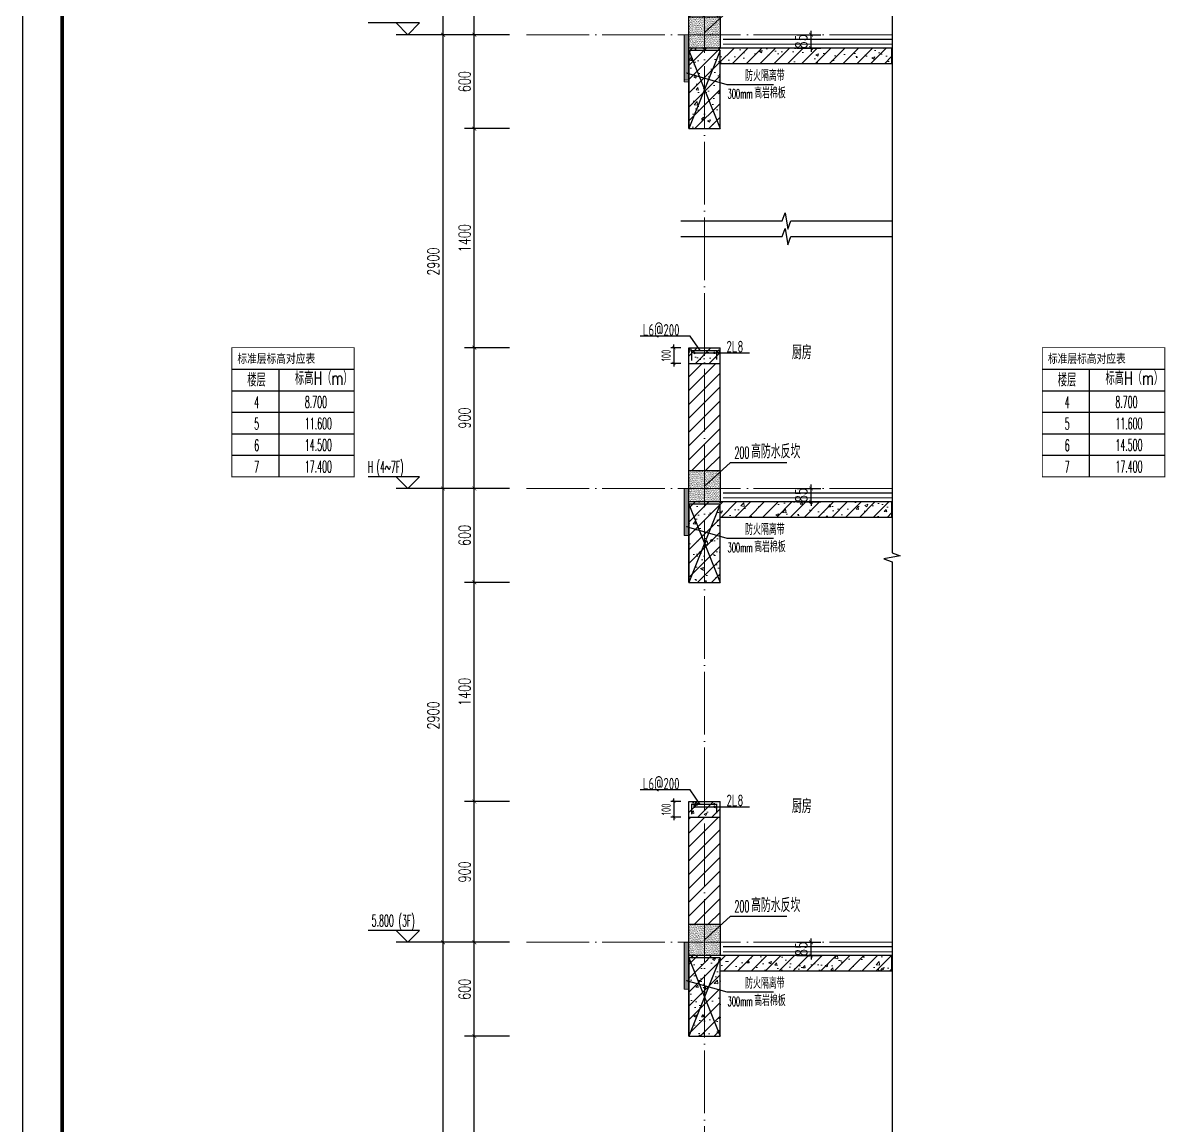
# Model space of a CAD drawing. Extents: x -668857 to 154266, y -275694 to 291306.
# Drawn here: x 90857 to 98199, y 150831 to 157874 of the extents above; entities that cross this region are included whole.
import ezdxf

# ---------------------------------------------------------------- set-up
doc = ezdxf.new("R2010")
doc.units = 0
doc.header["$LTSCALE"] = 1000
doc.linetypes.add('DOTE', pattern=[2.42, 2, -0.2, 0.02, -0.2])
doc.layers.get('0').update_dxf_attribs({"linetype": 'CONTINUOUS'})
doc.layers.get('DEFPOINTS').update_dxf_attribs({"linetype": 'CONTINUOUS'})
for name, color, linetype in [('C-Sheet-图框', 101, 'CONTINUOUS'), ('DIM', 2, 'CONTINUOUS'), ('DIM_ELEV', 3, 'CONTINUOUS'), ('DIM_IDEN', 67, 'CONTINUOUS'), ('DIM_SYMB', 3, 'CONTINUOUS'), ('PUB_DIM', 3, 'CONTINUOUS'), ('PUB_TEXT', 2, 'CONTINUOUS'), ('REIN', 6, 'CONTINUOUS'), ('S-大样-砼线', 7, 'CONTINUOUS'), ('S-引出线', 40, 'CONTINUOUS'), ('TEXT', 2, 'CONTINUOUS'), ('WALL', 5, 'CONTINUOUS'), ('yichutu', 7, 'CONTINUOUS'), ('看线', 251, 'CONTINUOUS'), ('立面-看线', 251, 'CONTINUOUS')]:
    doc.layers.add(name, color=color, linetype=linetype)
for name, color, linetype, lineweight in [('DOTE', 19, 'DOTE', 9), ('PUB_HATCH', 8, 'CONTINUOUS', 9), ('内粉刷', 37, 'CONTINUOUS', 9), ('图框', 9, 'CONTINUOUS', 18)]:
    doc.layers.add(name, color=color, linetype=linetype, lineweight=lineweight)
doc.styles.add('_TCH_DIM', font='SIMPLEX.shx', dxfattribs={"width": 0.7, "bigfont": 'GBCBIG.shx'})
doc.styles.add('_TCH_DIM_T3', font='SIMPLEX', dxfattribs={"width": 0.705882, "bigfont": 'GBCBIG'})
doc.styles.add('DIM_FONT_T3', font='SIMPLEX', dxfattribs={"width": 0.705882, "bigfont": 'GBCBIG'})
doc.styles.add('TSSD_DIMENSION', font='Tssdeng.shx', dxfattribs={"width": 0.7, "bigfont": 'tssdchn.shx'})
doc.styles.add('w', font='tssdeng.shx', dxfattribs={"width": 0.8, "bigfont": 'tssdchn.shx'})
doc.styles.add('宋体', font='', dxfattribs={"height": 50})
doc.styles.get('宋体').set_extended_font_data('SimSun')
doc.dimstyles.new('_TCH_ARCH&&25', dxfattribs={"dimtxt": 74.375, "dimasz": 25, "dimexe": 62.5, "dimexo": 75, "dimgap": 25, "dimtad": 1, "dimdec": 0, "dimzin": 0, "dimdsep": 46, "dimtxsty": '_TCH_DIM_T3', "dimblk": 'ARCHTICK', "dimcen": 0.09, "dimclrt": 7, "dimazin": 0, "dimtfac": 1, "dimtdec": 0, "dimtix": 1, "dimtmove": 2, "dimatfit": 3, "dimldrblk": 'ARCHTICK', "dimfxl": 0, "dimtolj": 1, "dimtzin": 0, "dimarcsym": 0})
doc.dimstyles.new('TSSD_20_20', dxfattribs={"dimtxt": 60, "dimasz": 20, "dimexe": 20, "dimexo": 50, "dimgap": 20, "dimtad": 1, "dimdec": 0, "dimzin": 0, "dimdsep": 46, "dimtxsty": 'TSSD_DIMENSION', "dimblk": 'ARCHTICK', "dimblk1": 'ARCHTICK', "dimblk2": 'ARCHTICK', "dimcen": 0, "dimdle": 20, "dimclrt": 7, "dimadec": 0, "dimazin": 0, "dimtfac": 1, "dimtdec": 0, "dimtix": 1, "dimtmove": 2, "dimatfit": 3, "dimfxl": 0, "dimtolj": 1, "dimtzin": 0, "dimarcsym": 0})
pattern_1 = [(45, (0, 0), (-44.194174, 44.194174), []), (50, (0, 0), (179.315046, -15.688034), [18.75, -206.25]), (355, (0, 0), (-34.687833, 188.048033), [15, -165]), (100.4514, (14.94, -1.3), (144.627345, 172.359886), [15.935047, -175.285528]), (46.1842, (0, 50), (266.81026, -41.379754), [28.125, -309.375]), (96.6356, (22.23, 46.55), (233.665676, 243.52947), [23.90257, -262.92825]), (351.1842, (0, 50), (233.66549, 243.52965), [22.5, -247.5]), (21, (25, 37.5), (149.226763, -100.654723), [18.75, -206.25]), (326, (25, 37.5), (60.828833, 181.28751), [15, -165]), (71.4514, (37.44, 29.11), (210.055657, 80.632624), [15.935047, -175.285528]), (37.5, (0, 0), (3.039964, 83.2234635), [0, -163, 0, -167.5, 0, -165.625]), (7.5, (0, 0), (65.767384, 98.602928), [0, -95.5, 0, -159.25, 0, -63.125]), (327.5, (-55.75, 0), (133.455609, -5.638718), [0, -62.5, 0, -195, 0, -258.75]), (317.5, (-80.75, 0), (145.796542, 25.026246), [0, -81.25, 0, -129.5, 0, -183.75])]

# ---------------------------------------------------------------- blocks, each defined once
blk = doc.blocks.new('GFDDDDRG')
at = {"layer": '图框'}
blk.add_lwpolyline([(923310, -107437), (923310, -159999), (893610, -159999), (893610, -107437)], close=True, dxfattribs=at)
blk.add_lwpolyline([(923310, -107437), (923310, -159999), (893610, -159999), (893610, -107437)], close=True, dxfattribs=at)
at = {"layer": '图框', "const_width": 50}
blk.add_lwpolyline([(894110, -159499), (922810, -159499), (922810, -108687), (894110, -108687)], close=True, dxfattribs=at)
blk = doc.blocks.new('yct-1051-594-26275-14850-25-1002.0')
at = {"layer": 'yichutu', "color": 7}
blk.add_lwpolyline([(0, 0), (0, 14850), (26275, 14850), (26275, 0)], close=True, dxfattribs=at)
blk = doc.blocks.new('_ArchTick')
at = {"color": 0, "linetype": 'ByBlock', "const_width": 0.15}
blk.add_lwpolyline([(-0.5, -0.5), (0.5, 0.5)], dxfattribs=at)
blk = doc.blocks.new('*D2228')
at = {"layer": 'DEFPOINTS', "color": 0}
for p in [(950479.7, -117286.1), (950645.6, -117286.1), (950479.7, -117371.1)]:
    blk.add_point(p, dxfattribs=at)
at = {"layer": 'PUB_DIM', "color": 0, "lineweight": -2}
for p, q in [((950554.7, -117286.1), (950708.1, -117286.1)), ((950645.6, -117286.1), (950645.6, -117261.1)), ((950645.6, -117371.1), (950645.6, -117286.1)), ((950554.7, -117371.1), (950708.1, -117371.1)), ((950645.6, -117371.1), (950645.6, -117396.1))]:
    blk.add_line(p, q, dxfattribs=at)
at = {"layer": 'PUB_DIM', "color": 0, "lineweight": -2, "xscale": 25, "yscale": 25, "zscale": 25}
for p, rotation in [((950645.6, -117286.1), 270), ((950645.6, -117371.1), 90)]:
    blk.add_blockref('_ArchTick', p, dxfattribs=dict(at, rotation=rotation))
at = {"layer": 'PUB_DIM', "color": 7, "insert": (950583.4, -117328.6), "char_height": 74.38, "attachment_point": 5, "rotation": 90, "style": '_TCH_DIM_T3'}
blk.add_mtext('\\A1;85', dxfattribs=at)
blk = doc.blocks.new('VDVDXAXFSFFX')
at = {"layer": 'PUB_HATCH'}
h = blk.add_hatch(dxfattribs=at)
h.set_pattern_fill('DOTS', color=251, scale=2, style=0)
h.set_pattern_definition([(0, (924712.4965, -148185.593), (1.5875, 3.175), [0, -3.175])])
h.paths.add_polyline_path([(924682.5, -148185.6), (924712.5, -148185.6), (924712.5, -147935.6), (924712.5, -147885.6), (924712.5, -147885.6), (924712.5, -147885.6), (924682.5, -147885.6)])
at = {"layer": 'DIM_IDEN', "color": 5}
for p, q in [((924695.5, -148129.3), (924955.6, -148202.9)), ((924955.6, -148202.9), (925253.4, -148202.9))]:
    blk.add_line(p, q, dxfattribs=at)
at = {"layer": 'PUB_HATCH', "color": 5}
blk.add_lwpolyline([(924712.5, -147885.6), (924682.5, -147885.6), (924682.5, -148185.6), (924712.5, -148185.6)], close=True, dxfattribs=at)
at = {"layer": 'PUB_TEXT', "style": 'DIM_FONT_T3', "width": 0.705882}
blk.add_text('防火隔离带', height=71.49, dxfattribs=at).set_placement((925072.6, -148181.9))
at = {"layer": 'PUB_TEXT', "color": 5, "style": 'DIM_FONT_T3'}
for s, height, width, p in [('高岩棉板', 71.49, 0.705882, (925129.8, -148292.9)), ('300mm', 59.5, 0.49827, (924960.4, -148292.9))]:
    blk.add_text(s, height=height, dxfattribs=dict(at, width=width)).set_placement(p)
blk = doc.blocks.new('*D2777')
at = {"layer": 'DEFPOINTS', "color": 0}
for p in [(93740.9, 151399), (94040.9, 151399), (94040.9, 149999)]:
    blk.add_point(p, dxfattribs=at)
at = {"layer": 'PUB_DIM', "color": 0, "lineweight": -2}
for p, q in [((93965.9, 151399), (93678.4, 151399)), ((93740.9, 149999), (93740.9, 151399)), ((93965.9, 149999), (93678.4, 149999))]:
    blk.add_line(p, q, dxfattribs=at)
at = {"layer": 'PUB_DIM', "color": 0, "lineweight": -2, "xscale": 25, "yscale": 25, "zscale": 25}
for p, rotation in [((93740.9, 151399), 90), ((93740.9, 149999), 270)]:
    blk.add_blockref('_ArchTick', p, dxfattribs=dict(at, rotation=rotation))
at = {"layer": 'PUB_DIM', "color": 7, "insert": (93678.7, 150699), "char_height": 74.38, "attachment_point": 5, "rotation": 90, "style": '_TCH_DIM_T3'}
blk.add_mtext('\\A1;1400', dxfattribs=at)
blk = doc.blocks.new('*D2778')
at = {"layer": 'DEFPOINTS', "color": 0}
for p in [(93740.9, 151999), (94040.9, 151999), (94040.9, 151399)]:
    blk.add_point(p, dxfattribs=at)
at = {"layer": 'PUB_DIM', "color": 0, "lineweight": -2}
for p, q in [((93965.9, 151999), (93678.4, 151999)), ((93740.9, 151399), (93740.9, 151999)), ((93965.9, 151399), (93678.4, 151399))]:
    blk.add_line(p, q, dxfattribs=at)
at = {"layer": 'PUB_DIM', "color": 0, "lineweight": -2, "xscale": 25, "yscale": 25, "zscale": 25}
for p, rotation in [((93740.9, 151999), 90), ((93740.9, 151399), 270)]:
    blk.add_blockref('_ArchTick', p, dxfattribs=dict(at, rotation=rotation))
at = {"layer": 'PUB_DIM', "color": 7, "insert": (93678.7, 151699), "char_height": 74.38, "attachment_point": 5, "rotation": 90, "style": '_TCH_DIM_T3'}
blk.add_mtext('\\A1;600', dxfattribs=at)
blk = doc.blocks.new('*D2779')
at = {"layer": 'DEFPOINTS', "color": 0}
for p in [(93740.9, 152899), (94040.9, 152899), (94040.9, 151999)]:
    blk.add_point(p, dxfattribs=at)
at = {"layer": 'PUB_DIM', "color": 0, "lineweight": -2}
for p, q in [((93965.9, 152899), (93678.4, 152899)), ((93740.9, 151999), (93740.9, 152899)), ((93965.9, 151999), (93678.4, 151999))]:
    blk.add_line(p, q, dxfattribs=at)
at = {"layer": 'PUB_DIM', "color": 0, "lineweight": -2, "xscale": 25, "yscale": 25, "zscale": 25}
for p, rotation in [((93740.9, 152899), 90), ((93740.9, 151999), 270)]:
    blk.add_blockref('_ArchTick', p, dxfattribs=dict(at, rotation=rotation))
at = {"layer": 'PUB_DIM', "color": 7, "insert": (93678.7, 152449), "char_height": 74.38, "attachment_point": 5, "rotation": 90, "style": '_TCH_DIM_T3'}
blk.add_mtext('\\A1;900', dxfattribs=at)
blk = doc.blocks.new('*D2780')
at = {"layer": 'DEFPOINTS', "color": 0}
for p in [(93740.9, 154299), (94040.9, 154299), (94040.9, 152899)]:
    blk.add_point(p, dxfattribs=at)
at = {"layer": 'PUB_DIM', "color": 0, "lineweight": -2}
for p, q in [((93965.9, 154299), (93678.4, 154299)), ((93740.9, 152899), (93740.9, 154299)), ((93965.9, 152899), (93678.4, 152899))]:
    blk.add_line(p, q, dxfattribs=at)
at = {"layer": 'PUB_DIM', "color": 0, "lineweight": -2, "xscale": 25, "yscale": 25, "zscale": 25}
for p, rotation in [((93740.9, 154299), 90), ((93740.9, 152899), 270)]:
    blk.add_blockref('_ArchTick', p, dxfattribs=dict(at, rotation=rotation))
at = {"layer": 'PUB_DIM', "color": 7, "insert": (93678.7, 153599), "char_height": 74.38, "attachment_point": 5, "rotation": 90, "style": '_TCH_DIM_T3'}
blk.add_mtext('\\A1;1400', dxfattribs=at)
blk = doc.blocks.new('*D2781')
at = {"layer": 'DEFPOINTS', "color": 0}
for p in [(93740.9, 154899), (94040.9, 154899), (94040.9, 154299)]:
    blk.add_point(p, dxfattribs=at)
at = {"layer": 'PUB_DIM', "color": 0, "lineweight": -2}
for p, q in [((93965.9, 154899), (93678.4, 154899)), ((93740.9, 154299), (93740.9, 154899)), ((93965.9, 154299), (93678.4, 154299))]:
    blk.add_line(p, q, dxfattribs=at)
at = {"layer": 'PUB_DIM', "color": 0, "lineweight": -2, "xscale": 25, "yscale": 25, "zscale": 25}
for p, rotation in [((93740.9, 154899), 90), ((93740.9, 154299), 270)]:
    blk.add_blockref('_ArchTick', p, dxfattribs=dict(at, rotation=rotation))
at = {"layer": 'PUB_DIM', "color": 7, "insert": (93678.7, 154599), "char_height": 74.38, "attachment_point": 5, "rotation": 90, "style": '_TCH_DIM_T3'}
blk.add_mtext('\\A1;600', dxfattribs=at)
blk = doc.blocks.new('*D2782')
at = {"layer": 'DEFPOINTS', "color": 0}
for p in [(93740.9, 155799), (94040.9, 155799), (94040.9, 154899)]:
    blk.add_point(p, dxfattribs=at)
at = {"layer": 'PUB_DIM', "color": 0, "lineweight": -2}
for p, q in [((93965.9, 155799), (93678.4, 155799)), ((93740.9, 154899), (93740.9, 155799)), ((93965.9, 154899), (93678.4, 154899))]:
    blk.add_line(p, q, dxfattribs=at)
at = {"layer": 'PUB_DIM', "color": 0, "lineweight": -2, "xscale": 25, "yscale": 25, "zscale": 25}
for p, rotation in [((93740.9, 155799), 90), ((93740.9, 154899), 270)]:
    blk.add_blockref('_ArchTick', p, dxfattribs=dict(at, rotation=rotation))
at = {"layer": 'PUB_DIM', "color": 7, "insert": (93678.7, 155349), "char_height": 74.38, "attachment_point": 5, "rotation": 90, "style": '_TCH_DIM_T3'}
blk.add_mtext('\\A1;900', dxfattribs=at)
blk = doc.blocks.new('*D2783')
at = {"layer": 'DEFPOINTS', "color": 0}
for p in [(93740.9, 157199), (94040.9, 157199), (94040.9, 155799)]:
    blk.add_point(p, dxfattribs=at)
at = {"layer": 'PUB_DIM', "color": 0, "lineweight": -2}
for p, q in [((93965.9, 157199), (93678.4, 157199)), ((93740.9, 155799), (93740.9, 157199)), ((93965.9, 155799), (93678.4, 155799))]:
    blk.add_line(p, q, dxfattribs=at)
at = {"layer": 'PUB_DIM', "color": 0, "lineweight": -2, "xscale": 25, "yscale": 25, "zscale": 25}
for p, rotation in [((93740.9, 157199), 90), ((93740.9, 155799), 270)]:
    blk.add_blockref('_ArchTick', p, dxfattribs=dict(at, rotation=rotation))
at = {"layer": 'PUB_DIM', "color": 7, "insert": (93678.7, 156499), "char_height": 74.38, "attachment_point": 5, "rotation": 90, "style": '_TCH_DIM_T3'}
blk.add_mtext('\\A1;1400', dxfattribs=at)
blk = doc.blocks.new('*D2784')
at = {"layer": 'DEFPOINTS', "color": 0}
for p in [(93740.9, 157799), (94040.9, 157799), (94040.9, 157199)]:
    blk.add_point(p, dxfattribs=at)
at = {"layer": 'PUB_DIM', "color": 0, "lineweight": -2}
for p, q in [((93965.9, 157799), (93678.4, 157799)), ((93740.9, 157199), (93740.9, 157799)), ((93965.9, 157199), (93678.4, 157199))]:
    blk.add_line(p, q, dxfattribs=at)
at = {"layer": 'PUB_DIM', "color": 0, "lineweight": -2, "xscale": 25, "yscale": 25, "zscale": 25}
for p, rotation in [((93740.9, 157799), 90), ((93740.9, 157199), 270)]:
    blk.add_blockref('_ArchTick', p, dxfattribs=dict(at, rotation=rotation))
at = {"layer": 'PUB_DIM', "color": 7, "insert": (93678.7, 157499), "char_height": 74.38, "attachment_point": 5, "rotation": 90, "style": '_TCH_DIM_T3'}
blk.add_mtext('\\A1;600', dxfattribs=at)
blk = doc.blocks.new('*D2785')
at = {"layer": 'DEFPOINTS', "color": 0}
for p in [(93740.9, 158699), (94040.9, 158699), (94040.9, 157799)]:
    blk.add_point(p, dxfattribs=at)
at = {"layer": 'PUB_DIM', "color": 0, "lineweight": -2}
for p, q in [((93965.9, 158699), (93678.4, 158699)), ((93740.9, 157799), (93740.9, 158699)), ((93965.9, 157799), (93678.4, 157799))]:
    blk.add_line(p, q, dxfattribs=at)
at = {"layer": 'PUB_DIM', "color": 0, "lineweight": -2, "xscale": 25, "yscale": 25, "zscale": 25}
for p, rotation in [((93740.9, 158699), 90), ((93740.9, 157799), 270)]:
    blk.add_blockref('_ArchTick', p, dxfattribs=dict(at, rotation=rotation))
at = {"layer": 'PUB_DIM', "color": 7, "insert": (93678.7, 158249), "char_height": 74.38, "attachment_point": 5, "rotation": 90, "style": '_TCH_DIM_T3'}
blk.add_mtext('\\A1;900', dxfattribs=at)
blk = doc.blocks.new('*D2794')
at = {"layer": 'DEFPOINTS', "color": 0}
for p in [(93540.9, 151999), (94040.9, 151999), (94040.9, 149099)]:
    blk.add_point(p, dxfattribs=at)
at = {"layer": 'PUB_DIM', "color": 0, "lineweight": -2}
for p, q in [((93965.9, 151999), (93478.4, 151999)), ((93540.9, 149099), (93540.9, 151999)), ((93965.9, 149099), (93478.4, 149099))]:
    blk.add_line(p, q, dxfattribs=at)
at = {"layer": 'PUB_DIM', "color": 0, "lineweight": -2, "xscale": 25, "yscale": 25, "zscale": 25}
for p, rotation in [((93540.9, 151999), 90), ((93540.9, 149099), 270)]:
    blk.add_blockref('_ArchTick', p, dxfattribs=dict(at, rotation=rotation))
at = {"layer": 'PUB_DIM', "color": 7, "insert": (93478.7, 150549), "char_height": 74.38, "attachment_point": 5, "rotation": 90, "style": '_TCH_DIM_T3'}
blk.add_mtext('\\A1;2900', dxfattribs=at)
blk = doc.blocks.new('*D2795')
at = {"layer": 'DEFPOINTS', "color": 0}
for p in [(93540.9, 154899), (94040.9, 154899), (94040.9, 151999)]:
    blk.add_point(p, dxfattribs=at)
at = {"layer": 'PUB_DIM', "color": 0, "lineweight": -2}
for p, q in [((93965.9, 154899), (93478.4, 154899)), ((93540.9, 151999), (93540.9, 154899)), ((93965.9, 151999), (93478.4, 151999))]:
    blk.add_line(p, q, dxfattribs=at)
at = {"layer": 'PUB_DIM', "color": 0, "lineweight": -2, "xscale": 25, "yscale": 25, "zscale": 25}
for p, rotation in [((93540.9, 154899), 90), ((93540.9, 151999), 270)]:
    blk.add_blockref('_ArchTick', p, dxfattribs=dict(at, rotation=rotation))
at = {"layer": 'PUB_DIM', "color": 7, "insert": (93478.7, 153449), "char_height": 74.38, "attachment_point": 5, "rotation": 90, "style": '_TCH_DIM_T3'}
blk.add_mtext('\\A1;2900', dxfattribs=at)
blk = doc.blocks.new('*D2796')
at = {"layer": 'DEFPOINTS', "color": 0}
for p in [(93540.9, 157799), (94040.9, 157799), (94040.9, 154899)]:
    blk.add_point(p, dxfattribs=at)
at = {"layer": 'PUB_DIM', "color": 0, "lineweight": -2}
for p, q in [((93965.9, 157799), (93478.4, 157799)), ((93540.9, 154899), (93540.9, 157799)), ((93965.9, 154899), (93478.4, 154899))]:
    blk.add_line(p, q, dxfattribs=at)
at = {"layer": 'PUB_DIM', "color": 0, "lineweight": -2, "xscale": 25, "yscale": 25, "zscale": 25}
for p, rotation in [((93540.9, 157799), 90), ((93540.9, 154899), 270)]:
    blk.add_blockref('_ArchTick', p, dxfattribs=dict(at, rotation=rotation))
at = {"layer": 'PUB_DIM', "color": 7, "insert": (93478.7, 156349), "char_height": 74.38, "attachment_point": 5, "rotation": 90, "style": '_TCH_DIM_T3'}
blk.add_mtext('\\A1;2900', dxfattribs=at)
blk = doc.blocks.new('*D2797')
at = {"layer": 'DEFPOINTS', "color": 0}
for p in [(93540.9, 160699), (94040.9, 160699), (94040.9, 157799)]:
    blk.add_point(p, dxfattribs=at)
at = {"layer": 'PUB_DIM', "color": 0, "lineweight": -2}
for p, q in [((93965.9, 160699), (93478.4, 160699)), ((93540.9, 157799), (93540.9, 160699)), ((93965.9, 157799), (93478.4, 157799))]:
    blk.add_line(p, q, dxfattribs=at)
at = {"layer": 'PUB_DIM', "color": 0, "lineweight": -2, "xscale": 25, "yscale": 25, "zscale": 25}
for p, rotation in [((93540.9, 160699), 90), ((93540.9, 157799), 270)]:
    blk.add_blockref('_ArchTick', p, dxfattribs=dict(at, rotation=rotation))
at = {"layer": 'PUB_DIM', "color": 7, "insert": (93478.7, 159249), "char_height": 74.38, "attachment_point": 5, "rotation": 90, "style": '_TCH_DIM_T3'}
blk.add_mtext('\\A1;2900', dxfattribs=at)
blk = doc.blocks.new('20210809.03331612')
at = {"layer": 'REIN', "const_width": 9}
blk.add_lwpolyline([(87484.2, 67998.8), (87484.2, 68062.6), (87644.1, 68062.6), (87644.1, 68004.6)], dxfattribs=at)
at = {"layer": 'REIN', "const_width": 8}
for points in [[(87497.7, 68047.5, 1), (87505.7, 68047.5, 1)], [(87625.1, 68047.5, 1), (87633.1, 68047.5, 1)]]:
    blk.add_lwpolyline(points, format="xyb", close=True, dxfattribs=at)
at = {"layer": 'S-大样-砼线'}
for p, q in [((87465.2, 67080.9), (87665.2, 66580.9)), ((87665.2, 67080.9), (87465.2, 66580.9))]:
    blk.add_line(p, q, dxfattribs=at)
blk.add_lwpolyline([(87665.2, 67080.9), (87465.2, 67080.9), (87465.2, 66580.9), (87665.2, 66580.9)], close=True, dxfattribs=at)
at = {"layer": 'S-引出线'}
for p, q in [((87474.6, 68154.8), (87154.5, 68154.8)), ((87538.8, 68062.6), (87474.6, 68154.8)), ((87501.7, 68047.5), (87853.3, 68047.5))]:
    blk.add_line(p, q, dxfattribs=at)
at = {"layer": 'TEXT', "style": 'w', "width": 0.7}
for s, p in [('L6@200', (87171.5, 68157)), ('2L8', (87706.2, 68049.9))]:
    blk.add_text(s, height=75, rotation=0, dxfattribs=at).set_placement(p)
blk = doc.blocks.new('*D3416')
at = {"layer": 'DEFPOINTS', "color": 0}
for p in [(95111.1, 155799), (95016.4, 155699), (95111.1, 155699)]:
    blk.add_point(p, dxfattribs=at)
at = {"layer": 'DIM', "color": 0, "lineweight": -2}
for p, q in [((95061.1, 155799), (94996.4, 155799)), ((95016.4, 155799), (95016.4, 155819)), ((95016.4, 155799), (95016.4, 155699)), ((95061.1, 155699), (94996.4, 155699)), ((95016.4, 155699), (95016.4, 155679))]:
    blk.add_line(p, q, dxfattribs=at)
at = {"layer": 'DIM', "color": 0, "lineweight": -2, "xscale": 20, "yscale": 20, "zscale": 20}
for p, rotation in [((95016.4, 155799), 270), ((95016.4, 155699), 90)]:
    blk.add_blockref('_ArchTick', p, dxfattribs=dict(at, rotation=rotation))
at = {"layer": 'DIM', "color": 7, "insert": (94966.4, 155749), "char_height": 60, "attachment_point": 5, "rotation": 90, "style": 'TSSD_DIMENSION'}
blk.add_mtext('\\A1;100', dxfattribs=at)
blk = doc.blocks.new('*D3417')
at = {"layer": 'DEFPOINTS', "color": 0}
for p in [(95111.1, 152899), (95016.4, 152799), (95111.1, 152799)]:
    blk.add_point(p, dxfattribs=at)
at = {"layer": 'DIM', "color": 0, "lineweight": -2}
for p, q in [((95061.1, 152899), (94996.4, 152899)), ((95016.4, 152899), (95016.4, 152919)), ((95016.4, 152899), (95016.4, 152799)), ((95061.1, 152799), (94996.4, 152799)), ((95016.4, 152799), (95016.4, 152779))]:
    blk.add_line(p, q, dxfattribs=at)
at = {"layer": 'DIM', "color": 0, "lineweight": -2, "xscale": 20, "yscale": 20, "zscale": 20}
for p, rotation in [((95016.4, 152899), 270), ((95016.4, 152799), 90)]:
    blk.add_blockref('_ArchTick', p, dxfattribs=dict(at, rotation=rotation))
at = {"layer": 'DIM', "color": 7, "insert": (94966.4, 152849), "char_height": 60, "attachment_point": 5, "rotation": 90, "style": 'TSSD_DIMENSION'}
blk.add_mtext('\\A1;100', dxfattribs=at)
blk = doc.blocks.new('GDGDGRDDSF')
at = {"layer": 'PUB_HATCH'}
h = blk.add_hatch(dxfattribs=at)
h.set_pattern_fill('钢筋混凝土', color=256, scale=25, style=0)
h.set_pattern_definition(pattern_1)
h.paths.add_polyline_path([(950064.5, -116486.1), (950064.5, -116386.1), (949864.5, -116386.1), (949864.5, -116486.1)])
h = blk.add_hatch(dxfattribs=at)
h.set_pattern_fill('普通砖', color=256, scale=25, style=0)
h.set_pattern_definition([(45, (0, 44.88), (-44.1941915, 44.1941915), [])])
h.paths.add_polyline_path([(950064.5, -117171.1), (950064.5, -116486.1), (949864.5, -116486.1), (949864.5, -117171.1)])
h = blk.add_hatch(dxfattribs=at)
h.set_pattern_fill('钢筋混凝土', color=256, scale=25, style=0)
h.set_pattern_definition(pattern_1)
h.paths.add_polyline_path([(951163, -117371.1), (949864.5, -117371.1), (950064.5, -117471.1), (951163, -117471.1)])
h = blk.add_hatch(dxfattribs=at)
h.set_pattern_fill('钢筋混凝土', color=256, scale=25, style=0)
h.set_pattern_definition(pattern_1)
h.paths.add_polyline_path([(950064.5, -117886.1), (950064.5, -117471.1), (949864.5, -117371.1), (949864.5, -117886.1)])
at = {"layer": '立面-看线'}
h = blk.add_hatch(dxfattribs=at)
h.set_pattern_fill('碎沙', color=256, scale=4)
h.set_pattern_definition([(37.5, (148811.253, -502733.035), (-0.32000626, 9.78826475), [0, -7.7216, 0, -8.636, 0, -8.255]), (7.5, (148811.253, -502733.035), (8.99046566, 14.33650201), [0, -4.1656, 0, -6.9596, 0, -2.667]), (327.5, (148805.004, -502733.035), (15.819847405, 0.02874369), [0, -2.54, 0, -9.144, 0, -11.938]), (317.5, (148805.004, -502733.035), (15.27112905, 4.45858647), [0, -1.27, 0, -5.9944, 0, -6.858])])
h.paths.add_polyline_path([(949864.5, -117371.1), (950064.5, -117371.1), (950064.5, -117171.1), (949864.5, -117171.1)])
at = {"layer": 'DIM_IDEN'}
for p, q in [((949964.5, -117271.1), (950131.3, -117119.6)), ((950131.3, -117119.6), (950491.5, -117119.6))]:
    blk.add_line(p, q, dxfattribs=at)
at = {"layer": 'WALL'}
for p, q in [((949864.5, -116486.1), (949864.5, -116386.1)), ((949864.5, -116386.1), (950064.5, -116386.1)), ((950064.5, -116486.1), (950064.5, -116386.1)), ((949864.5, -116486.1), (950064.5, -116486.1)), ((949864.5, -117171.1), (949864.5, -116486.1)), ((950064.5, -117171.1), (950064.5, -116486.1)), ((949864.5, -117171.1), (950064.5, -117171.1)), ((951163, -117371.1), (949864.5, -117371.1)), ((949864.5, -117886.1), (949864.5, -117371.1)), ((951163, -117471.1), (951163, -117371.1)), ((951163, -117471.1), (950064.5, -117471.1)), ((950064.5, -117886.1), (950064.5, -117471.1)), ((949864.5, -117886.1), (950064.5, -117886.1))]:
    blk.add_line(p, q, dxfattribs=at)
blk.add_lwpolyline([(949864.5, -117171.1), (950064.5, -117171.1), (950064.5, -117371.1), (949864.5, -117371.1)], close=True, dxfattribs=at)
at = {"layer": '内粉刷'}
blk.add_lwpolyline([(951163, -117346.1), (950084.5, -117346.1)], dxfattribs=at)
at = {"layer": '看线', "color": 32}
blk.add_lwpolyline([(951163, -117316.1), (950084.5, -117316.1)], dxfattribs=at)
at = {"layer": 'PUB_TEXT', "style": 'DIM_FONT_T3'}
for s, height, width, p in [('厨房', 89.36, 0.705882, (950523.7, -116460.5)), ('200', 74.38, 0.49827, (950156.3, -117093.3)), ('高防水反坎', 89.36, 0.705882, (950262.2, -117093.3))]:
    blk.add_text(s, height=height, dxfattribs=dict(at, width=width)).set_placement(p)
at = {"layer": 'PUB_DIM'}
dim = blk.add_aligned_dim(p1=(950479.7, -117371.1), p2=(950479.7, -117286.1), distance=-166, dimstyle='_TCH_ARCH&&25', dxfattribs=at)
dim.commit()
dim.dimension.update_dxf_attribs({"geometry": '*D2228', "text_midpoint": (950583.4, -117328.6)})

msp = doc.modelspace()

# ---------------------------------------------------------------- linework, layer by layer
at = {"layer": 'C-Sheet-图框', "color": 0}
for p, q in [((92191.03, 155661.53), (92973.78, 155661.53)), ((92191.03, 155661.53), (92973.78, 155661.53)), ((92491.34, 155661.53), (92491.34, 154974.03)), ((97369.96, 155661.53), (98152.71, 155661.53)), ((97369.96, 155661.53), (98152.71, 155661.53)), ((97670.27, 155661.53), (97670.27, 154974.03)), ((92191.03, 155524.03), (92973.78, 155524.03)), ((97369.96, 155524.03), (98152.71, 155524.03)), ((92191.03, 155386.53), (92973.78, 155386.53)), ((97369.96, 155386.53), (98152.71, 155386.53)), ((92191.03, 155249.03), (92973.78, 155249.03)), ((97369.96, 155249.03), (98152.71, 155249.03)), ((92191.03, 155111.53), (92973.78, 155111.53)), ((97369.96, 155111.53), (98152.71, 155111.53))]:
    msp.add_line(p, q, dxfattribs=at)
at = {"layer": 'C-Sheet-图框', "color": 0, "const_width": 6}
for points in [[(92191.03, 154974.03), (92973.78, 154974.03), (92973.78, 155799.03), (92191.03, 155799.03)], [(97369.96, 154974.03), (98152.71, 154974.03), (98152.71, 155799.03), (97369.96, 155799.03)]]:
    msp.add_lwpolyline(points, close=True, dxfattribs=at)
at = {"layer": 'DIM_ELEV'}
for p, q in [((93390.87, 157874.03), (93062.87, 157874.03)), ((93315.87, 157799.03), (93240.87, 157874.03)), ((93315.87, 157799.03), (93390.87, 157874.03)), ((93740.87, 157799.03), (93240.87, 157799.03)), ((93390.87, 154974.03), (93062.87, 154974.03)), ((93315.87, 154899.03), (93240.87, 154974.03)), ((93315.87, 154899.03), (93390.87, 154974.03)), ((93740.87, 154899.03), (93240.87, 154899.03)), ((93390.87, 152074.03), (93062.87, 152074.03)), ((93315.87, 151999.03), (93240.87, 152074.03)), ((93315.87, 151999.03), (93390.87, 152074.03)), ((93740.87, 151999.03), (93240.87, 151999.03))]:
    msp.add_line(p, q, dxfattribs=at)
at = {"layer": 'DIM_SYMB'}
msp.add_lwpolyline([(96409.59, 164119.03), (96409.59, 154487.16), (96462.09, 154468.05), (96357.09, 154449.54), (96409.59, 154430.91), (96409.59, 144799.03)], dxfattribs=at)
at = {"layer": 'DIM_SYMB', "color": 5}
for points in [[(95061.06, 156608.98), (95707.2, 156608.98), (95726.31, 156661.48), (95744.82, 156556.48), (95763.45, 156608.98), (96409.59, 156608.98)], [(95061.06, 156508.98), (95707.2, 156508.98), (95726.31, 156561.48), (95744.82, 156456.48), (95763.45, 156508.98), (96409.59, 156508.98)]]:
    msp.add_lwpolyline(points, dxfattribs=at)
at = {"layer": 'DOTE', "color": 1, "linetype": 'DOTE', "ltscale": 0.2}
for p, q in [((95211.06, 145099.03), (95211.06, 164699.03)), ((96409.59, 157799.03), (94040.87, 157799.03)), ((96409.59, 154899.03), (94040.87, 154899.03)), ((96409.59, 151999.03), (94040.87, 151999.03))]:
    msp.add_line(p, q, dxfattribs=at)

# ---------------------------------------------------------------- block references
at = {"xscale": 0.5, "yscale": 0.5, "zscale": 0.5}
msp.add_blockref('GFDDDDRG', (-355947.88, 220925.54), dxfattribs=at)
for name, p in [('GDGDGRDDSF', (-854753.43, 275085.12)), ('VDVDXAXFSFFX', (-829601.43, 305684.63)), ('GDGDGRDDSF', (-854753.43, 272185.12)), ('VDVDXAXFSFFX', (-829601.43, 302784.63)), ('GDGDGRDDSF', (-854753.43, 269285.12)), ('VDVDXAXFSFFX', (-829601.43, 299884.63))]:
    msp.add_blockref(name, p)
at = {"layer": 'S-大样-砼线'}
for p in [(7645.88, 90618.1), (7645.88, 87718.1), (7645.88, 84818.1)]:
    msp.add_blockref('20210809.03331612', p, dxfattribs=at)
at = {"layer": 'yichutu', "rotation": 270}
msp.add_blockref('yct-1051-594-26275-14850-25-1002.0', (90857.01, 167207.06), dxfattribs=at)

# ---------------------------------------------------------------- texts
at = {"layer": 'PUB_TEXT', "color": 2, "style": '宋体', "width": 0.8}
for p in [(92227.02, 155701.47), (97405.95, 155701.47)]:
    msp.add_text('标准层标高对应表', height=56.962, dxfattribs=at).set_placement(p)
at = {"layer": 'PUB_TEXT', "style": '_TCH_DIM'}
for s, height, width, p in [('标高H（m）', 84.397, 0.7, (92594.67, 155562.1)), ('标高H（m）', 84.397, 0.7, (97773.6, 155562.1)), ('楼层', 84.397, 0.7, (92290.16, 155551.01)), ('楼层', 84.397, 0.7, (97469.09, 155551.01)), ('4', 74.38, 0.494118, (92334.45, 155412.87)), ('8.700', 74.375, 0.494118, (92657.83, 155414.76)), ('4', 74.38, 0.494118, (97513.38, 155412.87)), ('8.700', 74.375, 0.494118, (97836.76, 155414.76)), ('11.600', 74.375, 0.494118, (92657.83, 155277.26)), ('11.600', 74.375, 0.494118, (97836.76, 155277.26)), ('5', 74.38, 0.494118, (92334.45, 155275.37)), ('5', 74.38, 0.494118, (97513.38, 155275.37)), ('6', 74.38, 0.494118, (92334.45, 155137.87)), ('14.500', 74.375, 0.494118, (92657.83, 155139.76)), ('6', 74.38, 0.494118, (97513.38, 155137.87)), ('14.500', 74.375, 0.494118, (97836.76, 155139.76)), ('7', 74.38, 0.494118, (92334.45, 155000.37)), ('17.400', 74.375, 0.494118, (92657.83, 155002.26)), ('H', 74.38, 0.494118, (93060.27, 155000.28)), ('(4~7F)', 74.375, 0.494118, (93116.04, 154999.06)), ('7', 74.38, 0.494118, (97513.38, 155000.37)), ('17.400', 74.375, 0.494118, (97836.76, 155002.26)), ('5.800', 74.375, 0.494118, (93084.77, 152100.28)), ('(3F)', 74.375, 0.494118, (93256.92, 152099.06))]:
    msp.add_text(s, height=height, dxfattribs=dict(at, width=width)).set_placement(p)

# ---------------------------------------------------------------- dimensions: what is measured, and where the dimension line sits
at = {"layer": 'DIM'}
for base, p1, p2, picture, middle in [((95016.42, 155699.03), (95111.06, 155799.03), (95111.06, 155699.03), '*D3416', (94966.42, 155749.03)), ((95016.42, 152799.03), (95111.06, 152899.03), (95111.06, 152799.03), '*D3417', (94966.42, 152849.03))]:
    dim = msp.add_linear_dim(base=base, p1=p1, p2=p2, angle=90, dimstyle='TSSD_20_20', dxfattribs=at)
    dim.commit()
    dim.dimension.update_dxf_attribs({"geometry": picture, "text_midpoint": middle})
at = {"layer": 'PUB_DIM'}
for p1, p2, distance, picture, middle in [((94040.87, 157799.03), (94040.87, 160699.03), 500, '*D2797', (93478.68, 159249.03)), ((94040.87, 157799.03), (94040.87, 158699.03), 300, '*D2785', (93678.68, 158249.03)), ((94040.87, 154899.03), (94040.87, 157799.03), 500, '*D2796', (93478.68, 156349.03)), ((94040.87, 157199.03), (94040.87, 157799.03), 300, '*D2784', (93678.68, 157499.03)), ((94040.87, 155799.03), (94040.87, 157199.03), 300, '*D2783', (93678.68, 156499.03)), ((94040.87, 154899.03), (94040.87, 155799.03), 300, '*D2782', (93678.68, 155349.03)), ((94040.87, 151999.03), (94040.87, 154899.03), 500, '*D2795', (93478.68, 153449.03)), ((94040.87, 154299.03), (94040.87, 154899.03), 300, '*D2781', (93678.68, 154599.03)), ((94040.87, 152899.03), (94040.87, 154299.03), 300, '*D2780', (93678.68, 153599.03)), ((94040.87, 151999.03), (94040.87, 152899.03), 300, '*D2779', (93678.68, 152449.03)), ((94040.87, 149099.03), (94040.87, 151999.03), 500, '*D2794', (93478.68, 150549.03)), ((94040.87, 151399.03), (94040.87, 151999.03), 300, '*D2778', (93678.68, 151699.03)), ((94040.87, 149999.03), (94040.87, 151399.03), 300, '*D2777', (93678.68, 150699.03))]:
    dim = msp.add_aligned_dim(p1=p1, p2=p2, distance=distance, dimstyle='_TCH_ARCH&&25', dxfattribs=at)
    dim.commit()
    dim.dimension.update_dxf_attribs({"geometry": picture, "text_midpoint": middle})

doc.saveas('drawing.dxf')
